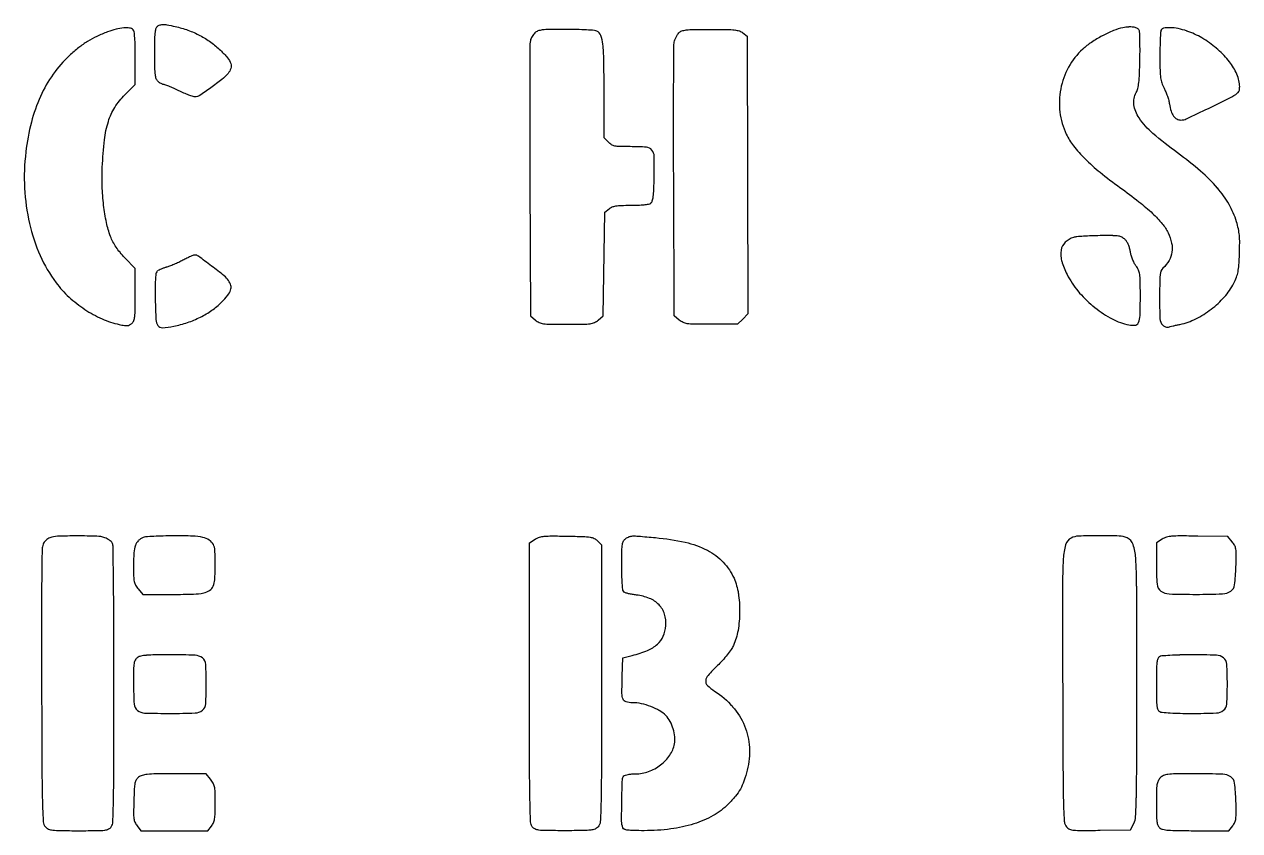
# Model space of a CAD drawing. Header units: centimetres. Extents: x 0 to 40, y 0 to 40.
# Drawn here: x 10.77 to 17.61, y 9.43 to 13.97 of the extents above; entities that cross this region are included whole.
import ezdxf

# ---------------------------------------------------------------- set-up
doc = ezdxf.new("R2010")
doc.units = ezdxf.units.CM
doc.header["$MEASUREMENT"] = 0
doc.layers.add('test v4_0', color=7, linetype='Continuous')

msp = doc.modelspace()

# ---------------------------------------------------------------- linework, layer by layer
at = {"layer": 'test v4_0'}
for p, q in [((14.8114, 13.9209), (14.835, 13.9018)), ((14.835, 13.9018), (14.8404, 12.3388)), ((11.39, 13.6306), (11.39, 13.7783)), ((11.3314, 13.5722), (11.39, 13.6306)), ((14.03, 13.3291), (14.03, 13.5931)), ((14.0545, 13.3045), (14.03, 13.3291)), ((13.6122, 13.0916), (13.615, 12.3283)), ((14.425, 12.3283), (14.4221, 13.0816)), ((14.025, 12.3282), (14.035, 12.9118)), ((14.035, 12.9118), (14.0586, 12.9309)), ((11.39, 12.5933), (11.3316, 12.6542)), ((11.39, 12.4482), (11.39, 12.5933)), ((13.615, 12.3283), (13.6431, 12.3041)), ((13.9969, 12.3041), (14.025, 12.3282)), ((14.4531, 12.3041), (14.425, 12.3283)), ((14.8404, 12.3388), (14.8109, 12.3094)), ((14.7815, 12.28), (14.6313, 12.28)), ((14.8109, 12.3094), (14.7815, 12.28)), ((13.61, 11.0503), (13.6425, 11.0705)), ((13.61, 10.2624), (13.61, 11.0503)), ((13.9923, 11.0622), (14.015, 11.0394)), ((14.015, 11.0394), (14.015, 10.2558)), ((17.1725, 11.0705), (17.14, 11.0503)), ((17.14, 11.0503), (17.14, 10.9259)), ((17.5418, 11.085), (17.3734, 11.0878)), ((17.5667, 11.056), (17.5418, 11.085)), ((11.4059, 10.7908), (11.4318, 10.76)), ((11.4318, 10.76), (11.6004, 10.76)), ((14.135, 10.4028), (14.1889, 10.4165)), ((14.1321, 10.2989), (14.135, 10.4028)), ((11.7882, 9.75), (11.6102, 9.75)), ((11.8141, 9.7192), (11.7882, 9.75)), ((11.3999, 9.4574), (11.4215, 9.43)), ((11.7985, 9.43), (11.8193, 9.4563)), ((16.995, 9.435), (17.0125, 9.47)), ((17.5485, 9.43), (17.5701, 9.4574)), ((11.4215, 9.43), (11.7985, 9.43)), ((16.8243, 9.4323), (16.995, 9.435)), ((17.3626, 9.43), (17.5485, 9.43))]:
    msp.add_line(p, q, dxfattribs=at)
at = {"layer": 'test v4_0', "extrusion": (0, 0, -1)}
for centre, radius, start, end in [((-11.5606, 13.8851), 0.0857, 59.78148, 71.39021), ((-11.5462, 13.9281), 0.0404, 71.39029, 91.78241), ((-11.5437, 13.8474), 0.1211, 91.78242, 101.38392), ((-10.9976, 11.1354), 2.8876, 101.38399, 102.34586), ((-11.8837, 13.8829), 0.3832, 0.75623, 6.51897), ((-11.5971, 13.9156), 0.0948, 6.51888, 19.87839), ((-11.5284, 13.9405), 0.0217, 19.87838, 59.78147), ((-11.4931, 13.3994), 0.57, 102.34595, 109.84902), ((-11.5028, 13.426), 0.5416, 109.84903, 117.64489), ((-11.5127, 13.445), 0.5202, 117.64489, 125.60122), ((-14.5629, 13.8352), 0.142, 19.30901, 25.85591), ((-14.5559, 13.8386), 0.1342, 25.85595, 32.51803), ((-14.4915, 13.8796), 0.0579, 32.51801, 45.00003), ((-14.4826, 13.8885), 0.0453, 45.00006, 70.63175), ((-14.5043, 13.8267), 0.1108, 70.63176, 83.77817), ((-14.54, 13.4993), 0.4402, 83.77811, 89.33082), ((-14.6289, 5.8913), 8.0487, 89.3308, 90.00001), ((-14.6289, 6.6416), 7.2984, 89.99996, 90.72394), ((-14.715, 13.4563), 0.4831, 90.72388, 95.97905), ((-14.7512, 13.8015), 0.1361, 95.97904, 107.48261), ((-14.7743, 13.8751), 0.0589, 107.48264, 128.99522), ((-17.7025, 13.8061), 6.2025, 359.99999, 0.75629), ((-11.5425, 13.4866), 0.469, 125.60131, 134.20035), ((-191.5031, 12.9349), 177.0827, 0.222781, 0.293598), ((-14.5713, 13.8415), 0.1486, 0.29355, 10.28808), ((-14.5162, 13.8515), 0.0926, 10.28799, 19.30902), ((-17.3533, 13.806), 5.8533, 359.19791, 0.00005), ((-11.4587, 13.4004), 0.5893, 134.20037, 139.9473), ((-11.8356, 13.7173), 0.0968, 139.94734, 161.8004), ((-11.8961, 13.7296), 0.3956, 353.45949, 359.19795), ((-11.7155, 13.8628), 0.2607, 220.9159, 231.6295), ((-11.8547, 13.7422), 0.0765, 196.9439, 220.91596), ((-11.884, 13.7332), 0.0459, 161.80042, 196.94398), ((-11.6096, 13.6968), 0.1072, 340.74068, 353.45942), ((-11.5426, 13.6734), 0.0362, 312.14468, 340.74065), ((-11.5741, 13.7082), 0.0832, 305.1579, 312.14467), ((-11.575, 13.7095), 0.0847, 298.26519, 305.15785), ((-11.5686, 13.6975), 0.0711, 291.04257, 298.26517), ((-11.5491, 13.6469), 0.0169, 270.00001, 291.04249), ((-10.9097, 14.8805), 1.5588, 231.6295, 234.48428), ((-67.1621, 13.4184), 52.7408, 359.95048, 0.22275), ((-11.6144, 13.2884), 0.4008, 32.08279, 45.08893), ((-11.9826, 14.319), 0.8034, 293.38501, 295.68662), ((-11.9093, 14.1496), 0.6189, 290.58593, 293.38503), ((-11.8973, 14.1177), 0.5848, 288.10698, 290.58596), ((-11.7275, 13.5984), 0.0384, 270.00003, 288.10691), ((-11.7275, 13.6014), 0.0414, 236.23409, 270.00002), ((-10.3189, 15.7082), 2.5758, 234.48432, 236.23409), ((-17.1226, 13.531), 0.1098, 352.12942, 29.47933), ((-16.9792, 13.5006), 0.2311, 152.03808, 157.55208), ((-16.8048, 13.4286), 0.4199, 157.55204, 161.07843), ((-16.813, 13.4314), 0.4112, 161.07835, 164.62169), ((-11.5629, 13.3207), 0.34, 17.36911, 32.08282), ((-17.1859, 13.5397), 0.1737, 325.63006, 352.12935), ((-17.0276, 13.4904), 0.1886, 164.62172, 170.96755), ((-11.7738, 13.2547), 0.5609, 6.49365, 17.36915), ((-17.4108, 13.6935), 0.446, 310.60756, 325.63005), ((-110.1961, 13.4557), 95.7748, 359.776237, 359.950416), ((-18.5917, 15.071), 2.2604, 306.09551, 310.60754), ((-13.5393, 13.0538), 2.3378, 2.72735, 6.49364), ((-14.1194, 13.3694), 0.0917, 301.09539, 315.00004), ((-14.1016, 13.3398), 0.0572, 281.27753, 301.09542), ((-14.1219, 13.4416), 0.161, 271.30981, 281.27757), ((-14.1776, 15.881), 2.601, 270.00002, 271.30979), ((-12.4675, 13.1048), 1.2649, 357.89298, 2.72734), ((-12.526, 13.107), 1.3234, 353.21991, 357.893), ((-15.013, 10.3792), 3.2908, 125.73611, 128.06888), ((-12.3629, 13.0876), 1.1591, 348.29941, 353.2199), ((-14.0993, 12.8805), 0.0648, 51.02827, 68.24778), ((-14.1112, 12.8509), 0.0967, 68.24771, 81.00071), ((-14.1335, 12.7099), 0.2394, 81.00063, 88.36083), ((-14.1792, 11.1132), 1.8368, 88.36073, 90.00004), ((-16.3543, 12.0917), 1.1155, 128.06894, 133.29593), ((-16.6702, 12.427), 0.6548, 133.29597, 140.17582), ((-11.7249, 12.9555), 0.5077, 339.17899, 348.29932), ((-16.9861, 12.6904), 0.2435, 140.17579, 154.57107), ((-11.5189, 12.8771), 0.2873, 332.45966, 339.17898), ((-11.5386, 12.8873), 0.3094, 326.10419, 332.45965), ((-16.9557, 12.676), 0.2771, 154.57108, 167.16689), ((-17.0894, 12.7064), 0.1401, 167.16692, 188.15122), ((-11.5834, 12.9175), 0.3634, 320.27453, 326.10414), ((-11.753, 13.0584), 0.5839, 316.18766, 320.27448), ((-17.1391, 12.71), 0.1467, 343.5276, 351.47157), ((-17.2424, 12.7406), 0.2544, 338.26719, 343.52763), ((-17.1006, 12.7048), 0.1288, 188.15118, 210.21974), ((-11.507, 12.8089), 0.2155, 249.50445, 254.92934), ((-11.347, 13.237), 0.6725, 247.18187, 249.50456), ((-11.3254, 13.2883), 0.7282, 244.88988, 247.18186), ((-11.4162, 13.0944), 0.5141, 241.9143, 244.88985), ((-17.2361, 12.738), 0.2476, 332.96736, 338.26719), ((-17.1182, 12.6779), 0.1153, 323.58094, 332.96738), ((-17.0292, 12.7464), 0.2113, 210.21969, 225.44549), ((-14.5138, 12.3747), 0.0931, 294.96479, 310.69683), ((-14.5092, 12.3649), 0.0823, 277.7088, 294.96477), ((-14.5403, 12.5948), 0.3142, 270.6657, 277.7088), ((-14.6313, 20.4265), 8.1465, 269.99998, 270.66576), ((-17.2668, 12.0718), 0.2011, 73.17689, 75.91939), ((-17.6368, 10.5964), 1.7222, 75.91934, 76.48405), ((-17.6793, 10.4198), 1.9039, 76.48408, 77.07766), ((-17.7158, 10.2606), 2.0671, 77.07774, 77.6358), ((-13.7333, 10.6742), 0.4147, 84.4858, 90.29595), ((-13.7039, 4.9874), 6.1016, 90.29598, 91.11141), ((-14.193, 11.0302), 0.0587, 68.83611, 88.28362), ((-14.1996, 10.8121), 0.2768, 88.28361, 94.8296), ((-12.9625, -3.8293), 14.9704, 94.82958, 95.20269), ((-13.6981, 10.9811), 0.1053, 58.12504, 72.40412), ((-13.7061, 10.956), 0.1316, 72.40411, 84.48576), ((-13.6819, 3.8511), 7.2381, 91.11141, 91.82577), ((-13.902, 10.7571), 0.3286, 91.82577, 98.5751), ((-13.9386, 10.9997), 0.0833, 98.57508, 115.09093), ((-13.9464, 11.0165), 0.0648, 115.09097, 135.03532), ((-14.3921, 11.0039), 0.2616, 0.6788, 8.22399), ((-14.1886, 11.0333), 0.056, 8.22396, 29.06326), ((-14.1762, 11.0402), 0.0418, 29.06321, 54.99158), ((-14.2052, 10.9988), 0.0923, 54.99152, 68.8361), ((-14.2008, 9.7704), 1.3144, 95.20271, 102.56658), ((-14.375, 10.5517), 0.514, 102.56663, 117.41225), ((-21.4153, 10.9207), 7.2853, 359.99998, 0.67881), ((-14.4534, 10.703), 0.3436, 117.41226, 136.15263), ((-17.3959, 10.9207), 3.2659, 358.85724, 359.99994), ((-14.4782, 10.7268), 0.3092, 136.1526, 156.43376), ((-14.8045, 10.869), 0.674, 355.17455, 358.8572), ((-14.4535, 10.716), 0.3362, 156.43372, 171.48838), ((-14.5389, 10.8465), 0.4075, 351.01283, 355.17457), ((-14.1527, 10.7855), 0.0164, 308.27063, 351.01288), ((-14.1575, 10.7916), 0.0243, 286.57934, 308.27069), ((-14.2371, 11.059), 0.3032, 283.16504, 286.57939), ((-14.2445, 11.0904), 0.3355, 279.47538, 283.16514), ((-14.2596, 11.181), 0.4273, 276.39784, 279.47535), ((-14.1238, 10.6667), 0.6696, 171.48834, 180.47939), ((-14.1255, 10.6667), 0.6678, 180.47943, 189.4778), ((-14.4596, 10.6109), 0.3291, 189.47787, 204.75707), ((-14.6115, 10.5408), 0.1618, 204.75716, 214.37102), ((-14.2356, 10.8058), 0.6219, 218.35454, 222.13961), ((-14.3092, 10.7476), 0.528, 214.37105, 218.35453), ((-14.2295, 10.8113), 0.6301, 222.13958, 225.88753), ((-17.9465, 10.1918), 3.8159, 0.16485, 1.60777), ((-240.3339, 10.2625), 226.7239, 359.884915, 359.999965), ((311.0126, 10.2557), 325.0276, 179.999982, 180.088217), ((-14.221, 10.2025), 0.0904, 338.80512, 0.16481), ((-14.3886, 9.8076), 0.4861, 122.88005, 138.75602), ((-14.1599, 10.1789), 0.0249, 285.00279, 338.80518), ((-14.1898, 10.2903), 0.1403, 269.99997, 285.00284), ((-14.4623, 9.8722), 0.388, 138.75598, 157.55371), ((-14.4766, 9.8781), 0.3726, 157.55367, 176.78636), ((-14.4299, 9.8755), 0.4194, 176.78629, 194.38497), ((-25.4571, 9.8309), 11.8467, 358.89918, 359.88489), ((-5.9729, 9.7676), 8.0417, 180.08823, 181.35606), ((-14.1634, 9.7166), 0.0303, 1.9719, 45.00001), ((-14.155, 9.725), 0.0183, 44.99997, 73.94718), ((-14.1968, 9.5798), 0.1695, 73.94718, 79.59219), ((-14.2028, 9.547), 0.2028, 79.59221, 85.26425), ((-14.2073, 9.492), 0.258, 85.26434, 89.99996), ((-14.0526, 9.9723), 0.8089, 194.38495, 198.97624), ((-22.5543, 9.4277), 8.4262, 1.16269, 1.97193), ((-14.5676, 9.7918), 0.2629, 209.08019, 219.60512), ((-14.5518, 9.8006), 0.281, 198.97629, 209.08016), ((-20.4129, 9.734), 6.8015, 357.86357, 358.89924), ((-19.036, 9.4991), 4.9071, 359.82594, 1.16275), ((-14.2746, 10.0343), 0.6432, 219.6051, 224.99999), ((-11.5372, 9.6359), 2.4759, 181.35605, 183.61091), ((-14.3598, 10.0246), 0.5836, 240.81973, 252.46549), ((-14.4552, 9.8536), 0.3878, 225.00005, 240.81968), ((-13.6686, 9.4824), 0.0526, 324.99157, 357.8636), ((-13.6577, 9.4748), 0.0393, 296.11492, 324.99153), ((-13.9615, 9.4822), 0.0464, 222.14471, 247.96605), ((-13.9607, 9.483), 0.0476, 183.61089, 222.14471), ((-14.2369, 9.4845), 0.108, 339.00642, 359.82594), ((-14.1494, 9.4509), 0.0143, 290.89757, 339.00642), ((-14.3109, 10.1794), 0.7459, 252.4655, 262.70912), ((-13.6703, 9.5003), 0.0677, 276.90775, 296.11495), ((-13.7053, 9.7896), 0.3592, 270.50333, 276.90779), ((-13.809, 21.5943), 12.1643, 270.00005, 270.50333), ((-13.809, 19.9939), 10.5639, 269.43825, 269.99998), ((-13.9085, 9.846), 0.4155, 263.57518, 269.43823), ((-13.9448, 9.5235), 0.091, 247.96608, 263.57517), ((-14.173, 9.5127), 0.0804, 277.48315, 290.89771), ((-14.2, 9.7183), 0.2878, 271.07023, 277.48317), ((-14.2565, 12.7417), 3.3117, 269.99996, 271.07024), ((-14.2565, 10.6043), 1.1743, 262.70915, 269.99999)]:
    msp.add_arc(centre, radius, start, end, dxfattribs=at)
at = {"layer": 'test v4_0'}
for centre, radius, start, end in [((11.3973, 13.4278), 0.5233, 115.33436, 121.87919), ((11.4991, 13.2128), 0.7611, 110.39182, 115.3343), ((11.4006, 13.4777), 0.4785, 104.34208, 110.39179), ((11.3454, 13.6938), 0.2555, 94.66604, 104.34213), ((11.3379, 13.7859), 0.163, 82.83012, 94.66606), ((11.354, 13.914), 0.034, 44.99998, 82.83016), ((11.3639, 13.9239), 0.0199, 7.46695, 45.00004), ((10.7819, 13.8477), 0.6069, 4.29736, 7.46699), ((13.7343, 13.8343), 0.1276, 149.21798, 155.17425), ((13.7396, 13.8312), 0.1338, 143.3427, 149.2179), ((13.6995, 13.861), 0.0838, 134.99999, 143.3427), ((13.6735, 13.887), 0.047, 110.10598, 135.00003), ((13.6933, 13.8329), 0.1046, 96.42287, 110.10601), ((13.7281, 13.5231), 0.4163, 90.68238, 96.4229), ((13.8157, 6.1745), 7.7655, 90.00003, 90.6823), ((13.8157, 11.3301), 2.6099, 88.66156, 89.99997), ((13.838, 12.2843), 1.6554, 86.77907, 88.66154), ((13.8091, 11.7717), 2.1689, 85.57839, 86.77906), ((13.9737, 13.9005), 0.0337, 61.84504, 85.57838), ((13.9678, 13.8894), 0.0463, 20.14353, 61.84499), ((13.8086, 13.8311), 0.2158, 6.83196, 20.14351), ((17.1691, 13.2778), 0.7092, 118.02868, 123.8157), ((17.1559, 13.3027), 0.681, 112.18208, 118.02865), ((17.0068, 13.6685), 0.2861, 101.00375, 112.182), ((17.005, 13.6775), 0.2768, 94.30843, 101.00371), ((16.9932, 13.8343), 0.1196, 81.77362, 94.30843), ((17.0001, 13.882), 0.0714, 65.21893, 81.77354), ((17.0166, 13.9177), 0.032, 35.0747, 65.21898), ((17.0291, 13.9265), 0.0168, 2.35107, 35.07469), ((13.8347, 13.7953), 3.2139, 1.55851, 2.35102), ((19.8146, 13.7756), 2.655, 176.81937, 177.65955), ((17.2008, 13.9209), 0.0372, 159.00636, 176.81941), ((17.1849, 13.927), 0.0202, 101.05318, 159.00644), ((17.2127, 13.7849), 0.1649, 88.68129, 101.05317), ((17.2105, 13.6924), 0.2574, 78.35169, 88.6813), ((17.1805, 13.5466), 0.4063, 71.01419, 78.35173), ((17.1647, 13.5008), 0.4547, 59.3033, 71.01421), ((11.6116, 13.1532), 0.8717, 128.30079, 132.79426), ((11.4068, 13.4126), 0.5412, 121.8792, 128.30083), ((10.5335, 13.829), 0.856, 1.12961, 4.29741), ((7.9629, 13.7783), 3.4271, 0.00002, 1.12965), ((285.7736, 12.6841), 272.1635, 179.752556, 179.799309), ((13.6908, 13.8592), 0.0781, 166.24184, 179.75255), ((13.669, 13.8645), 0.0557, 155.17427, 166.24185), ((13.1983, 13.7579), 0.8305, 0.85621, 6.83195), ((16.9906, 13.538), 0.3934, 132.42552, 151.19503), ((17.0067, 13.5204), 0.4172, 123.81573, 132.42552), ((15.2448, 13.8337), 1.8032, 359.88891, 1.55848), ((13.9463, 13.8362), 3.1018, 358.77668, 359.8889), ((20.2202, 13.7857), 3.0602, 179.02669, 180.00003), ((19.1044, 13.8046), 1.9442, 177.65947, 179.02676), ((17.0915, 13.3774), 0.5982, 49.76866, 59.30336), ((17.1157, 13.4061), 0.5607, 39.96927, 49.76867), ((11.4731, 13.3028), 0.6678, 132.79427, 144.76644), ((2.1663, 13.5931), 11.8637, 359.99999, 0.85622), ((12.4869, 13.8674), 4.5615, 357.76615, 358.77661), ((21.3239, 13.7857), 4.1639, 180.00002, 181.07305), ((17.3121, 13.5707), 0.3044, 24.49179, 39.96925), ((17.0135, 13.5254), 0.4196, 151.19494, 169.07861), ((16.3415, 13.717), 0.704, 353.74753, 357.76607), ((17.5204, 13.7144), 0.3598, 181.07311, 187.52909), ((17.3334, 13.5804), 0.2811, 16.41092, 24.49178), ((11.5481, 13.2499), 0.7596, 144.76646, 155.6358), ((11.5491, 13.6076), 0.0224, 69.03959, 90.00002), ((11.197, 12.6884), 1.0067, 67.6819, 69.03956), ((70.4692, 13.4382), 56.8577, 179.7992, 180.05267), ((16.7496, 13.6723), 0.2934, 347.22898, 353.74748), ((17.3111, 13.6868), 0.1486, 187.52911, 198.97096), ((17.3644, 13.7051), 0.205, 198.97098, 207.96181), ((17.4481, 13.6142), 0.1615, 4.17246, 16.41088), ((17.508, 13.6185), 0.1014, 348.76547, 4.17243), ((11.663, 13.1978), 0.8858, 155.6358, 165.64794), ((11.2591, 12.8398), 0.843, 65.73734, 67.68191), ((11.0806, 12.4437), 1.2775, 64.3133, 65.73742), ((17.0153, 13.5251), 0.4214, 169.07859, 186.92012), ((16.955, 13.6258), 0.0828, 330.52065, 347.22892), ((14.3083, 20.0492), 7.2609, 295.5018, 296.55672), ((17.4516, 13.7602), 0.2301, 296.55667, 309.34098), ((17.5793, 13.6044), 0.0287, 309.34092, 348.76543), ((17.509, 13.5669), 0.2989, 189.03245, 196.99359), ((12.2927, 24.2747), 11.9425, 294.83668, 295.50177), ((12.0646, 13.0951), 1.3003, 165.64794, 173.15673), ((16.9943, 13.5225), 0.4002, 186.92012, 205.46492), ((17.3143, 13.5074), 0.0953, 196.99356, 215.65675), ((17.2806, 13.4832), 0.0537, 215.65669, 241.93005), ((17.2784, 13.4792), 0.0492, 241.93011, 269.99997), ((17.2784, 13.5026), 0.0726, 269.99995, 294.8367), ((119.7716, 13.4834), 106.1601, 180.052615, 180.211439), ((16.9545, 13.5036), 0.3562, 205.46494, 218.082), ((14.1776, 12.0003), 1.2797, 85.92743, 90.00004), ((17.278, 13.757), 0.7672, 218.08201, 225.19128), ((11.9675, 13.1067), 1.2025, 173.15669, 182.86435), ((14.2654, 13.2334), 0.0434, 38.89485, 85.92752), ((14.2539, 13.2242), 0.0582, 1.2286, 38.89486), ((11.6259, 13.1678), 2.6868, 358.83551, 1.22855), ((17.5396, 14.0204), 1.1384, 225.19121, 231.00709), ((16.0541, 11.5905), 2.0469, 49.2784, 53.90452), ((16.8152, 12.4746), 0.8803, 40.58686, 49.27835), ((9.6919, 13.2071), 4.6212, 357.9077, 358.83542), ((18.3788, 15.057), 2.4721, 231.00704, 234.26397), ((11.8979, 13.1032), 1.1328, 182.86433, 193.01669), ((13.8746, 13.0543), 0.4357, 352.6609, 357.90759), ((17.0161, 12.6468), 0.6157, 29.99782, 40.58679), ((14.1792, 14.1016), 1.1516, 269.99998, 272.11253), ((14.2046, 13.4142), 0.4637, 272.11251, 276.28021), ((14.2204, 13.2703), 0.319, 276.28022, 280.86213), ((14.2749, 12.9863), 0.0297, 280.86202, 306.97726), ((14.2777, 12.9825), 0.025, 306.9772, 342.61549), ((14.1696, 13.0163), 0.1383, 342.61552, 352.66082), ((17.148, 12.7229), 0.4634, 16.89567, 29.99776), ((11.7982, 13.0802), 1.0305, 193.01674, 203.65854), ((17.1057, 12.7101), 0.5077, 12.19033, 16.89572), ((17.3046, 12.753), 0.3042, 5.28441, 12.19036), ((16.6843, 12.6834), 0.082, 134.71524, 170.13474), ((16.7035, 12.6641), 0.1092, 106.1364, 134.71522), ((16.7023, 12.6682), 0.1049, 95.53147, 106.13645), ((16.8189, 11.4637), 1.3151, 93.86534, 95.53147), ((16.8253, 11.3702), 1.4088, 92.02573, 93.86534), ((16.8361, 11.0647), 1.7144, 90.43804, 92.0258), ((16.8563, 8.4208), 4.3585, 89.4888, 90.43807), ((16.8932, 12.5632), 0.2158, 81.04673, 89.48877), ((16.9171, 12.7146), 0.0626, 61.90552, 81.04673), ((16.9118, 12.7046), 0.0739, 44.99995, 61.90562), ((16.9159, 12.7087), 0.0681, 31.58384, 45), ((16.8581, 12.6732), 0.1359, 23.58349, 31.58377), ((17.1678, 12.7404), 0.4416, 359.79439, 5.28434), ((15.7062, 12.7456), 1.9031, 357.93916, 359.79435), ((11.5466, 12.97), 0.7558, 203.65855, 217.08361), ((11.8995, 12.202), 0.5007, 111.27903, 113.41999), ((11.7255, 12.6489), 0.0211, 89.99999, 111.27901), ((11.7255, 12.6367), 0.0333, 53.86378, 90.00005), ((8.4875, 8.2022), 5.5241, 52.90059, 53.86384), ((16.7386, 12.674), 0.1371, 170.13477, 195.93167), ((16.8396, 12.6651), 0.1561, 16.05283, 23.5836), ((16.8395, 12.6651), 0.1562, 8.5285, 16.05285), ((15.361, 12.758), 2.2486, 356.29318, 357.93915), ((11.6104, 12.4216), 0.1853, 110.13683, 115.39612), ((11.6136, 12.4127), 0.1948, 105.07062, 110.13681), ((11.9829, 12.0325), 0.6896, 116.0495, 118.08574), ((11.8954, 12.2116), 0.4903, 113.41998, 116.04951), ((9.901, 10.0712), 3.1809, 51.29225, 52.90063), ((17.0062, 12.7504), 0.4153, 195.93168, 207.22149), ((16.9211, 12.5325), 0.1296, 24.15758, 36.41908), ((17.2157, 12.557), 0.0545, 134.55455, 177.25718), ((17.302, 12.6323), 0.3034, 349.08448, 356.29312), ((12.3615, 12.4829), 0.8599, 176.82801, 179.92156), ((12.127, 12.4959), 0.625, 173.75855, 176.82805), ((11.5287, 12.5613), 0.0231, 140.30983, 173.75861), ((11.5319, 12.5586), 0.0274, 120.7611, 140.30985), ((11.5983, 12.4471), 0.1571, 115.39615, 120.76103), ((11.8084, 12.4513), 0.1307, 35.0085, 51.29223), ((11.8486, 12.4795), 0.0817, 13.69282, 35.00843), ((17.0833, 12.79), 0.502, 207.22149, 219.93977), ((16.9558, 12.5481), 0.0916, 8.25745, 24.15759), ((16.7622, 12.52), 0.2872, 0.83952, 8.25742), ((20.0181, 12.4227), 2.8601, 177.25717, 179.74142), ((17.2682, 12.6702), 0.3466, 332.6266, 338.7835), ((17.4289, 12.6078), 0.1742, 338.78359, 349.08438), ((11.4266, 12.8792), 0.6054, 217.08362, 227.39311), ((14.5845, 12.4798), 3.0828, 179.9216, 181.11769), ((11.8396, 12.5014), 0.0919, 320.76787, 341.78943), ((11.8816, 12.4875), 0.0477, 341.78946, 13.69285), ((17.2137, 12.8992), 0.6721, 219.93984, 230.15899), ((11.3027, 12.44), 5.7473, 0, 0.8395), ((17.2427, 12.6834), 0.3754, 318.35839, 332.62652), ((11.4953, 12.954), 0.7069, 227.39314, 236.57091), ((4.8712, 12.4482), 6.5188, 359.25009, 359.99997), ((15.2778, 12.4934), 3.7763, 181.11774, 182.8391), ((11.6008, 12.6782), 0.388, 304.68323, 315.00004), ((11.502, 12.777), 0.5276, 315.00004, 320.76782), ((13.4754, 12.44), 3.5746, 358.22207, 0.00003), ((20.021, 12.4227), 2.8629, 179.7414, 182.22336), ((17.1274, 12.7859), 0.5296, 307.33554, 318.3583), ((11.4801, 12.9309), 0.6793, 236.57091, 245.92189), ((11.293, 12.3349), 0.0946, 338.99663, 353.21225), ((11.0173, 12.3678), 0.3722, 353.21224, 359.25005), ((11.4957, 12.8416), 0.5826, 288.81174, 296.58884), ((11.5164, 12.8002), 0.5363, 296.58888, 304.68324), ((17.1941, 12.8758), 0.6415, 230.15905, 240.58884), ((16.9485, 12.3322), 0.0998, 334.70913, 358.22206), ((17.1257, 12.7882), 0.5325, 296.34014, 307.33547), ((11.4023, 12.7567), 0.4884, 245.92186, 257.89563), ((11.4236, 12.8563), 0.5903, 257.89564, 260.78457), ((11.3397, 12.3389), 0.0662, 260.78462, 275.23332), ((11.3428, 12.3053), 0.0324, 275.23331, 298.23269), ((11.3281, 12.3326), 0.0634, 298.23266, 312.14461), ((11.3436, 12.3155), 0.0404, 312.14467, 338.99667), ((11.5702, 12.3095), 0.0641, 182.83906, 214.83887), ((11.5406, 12.2889), 0.0281, 214.8389, 274.14163), ((11.5045, 12.7872), 0.5277, 274.14169, 281.17082), ((11.4912, 12.8547), 0.5965, 281.17084, 288.81172), ((13.704, 12.375), 0.0934, 229.30233, 244.95453), ((13.6991, 12.3645), 0.0819, 244.95463, 262.23384), ((13.7299, 12.5907), 0.3102, 262.2339, 269.32417), ((13.82, 20.2254), 7.9454, 269.32414, 270), ((13.82, 20.2181), 7.9381, 269.99997, 270.67629), ((13.91, 12.5911), 0.3105, 270.67624, 277.76147), ((13.9409, 12.3646), 0.082, 277.76149, 295.02179), ((13.9361, 12.3749), 0.0934, 295.02184, 310.68066), ((17.0664, 12.6492), 0.3815, 240.58887, 255.98282), ((17.0094, 12.4209), 0.1462, 255.98288, 272.99568), ((17.0157, 12.3004), 0.0255, 272.99573, 334.70907), ((17.2144, 12.3138), 0.0543, 182.22341, 224.99996), ((17.2035, 12.3029), 0.0389, 225.00003, 238.82384), ((17.2068, 12.3083), 0.0452, 238.82381, 251.17284), ((17.2051, 12.3032), 0.0398, 251.17295, 264.25516), ((17.203, 12.2827), 0.0192, 264.25513, 286.82313), ((17.1904, 12.6575), 0.3867, 282.36418, 296.34006), ((11.0658, 7.3967), 3.6923, 90.04345, 91.75954), ((11.0657, 7.4936), 3.5953, 88.28388, 90.04351), ((11.5955, 9.1724), 1.9167, 91.42505, 93.04603), ((11.62, 8.1864), 2.903, 90.23738, 91.425), ((11.62, 8.1809), 2.9085, 88.16331, 90.23736), ((16.8263, 7.6465), 3.4436, 90.16321, 92.07845), ((16.8258, 7.8203), 3.2698, 88.1529, 90.16324), ((16.9275, 10.9733), 0.1152, 65.50455, 88.15289), ((17.27, 10.58), 0.5089, 89.69791, 94.93704), ((17.2266, 2.3384), 8.7507, 89.03875, 89.69788), ((10.9401, 11.0133), 0.075, 157.50001, 179.09255), ((10.9197, 11.0218), 0.0529, 143.71754, 157.50001), ((10.9475, 11.0013), 0.0874, 134.26162, 143.71761), ((10.9468, 11.0021), 0.0863, 124.75878, 134.26168), ((10.9252, 11.0332), 0.0485, 110.125, 124.75882), ((10.9567, 10.9472), 0.1401, 91.7595, 110.1251), ((11.1688, 10.9358), 0.1516, 70.78137, 88.2839), ((11.1875, 10.9894), 0.0948, 62.3038, 70.78131), ((11.1803, 10.9758), 0.1102, 54.73276, 62.30382), ((11.1887, 10.9876), 0.0957, 46.81093, 54.7327), ((11.2335, 11.0353), 0.0303, 28.15506, 46.81096), ((11.2265, 11.0316), 0.0382, 0.81617, 28.15495), ((-91.7603, 9.5644), 103.0354, 0.703901, 0.816201), ((11.5422, 10.9842), 0.1603, 161.10862, 176.35656), ((11.4557, 11.0138), 0.0688, 135.19838, 161.10865), ((11.4634, 11.0062), 0.0797, 111.9765, 135.19844), ((11.452, 11.0344), 0.0492, 94.15598, 111.97655), ((11.6179, 8.7507), 2.339, 93.04607, 94.156), ((11.7031, 10.771), 0.3171, 77.5835, 88.16332), ((11.7484, 10.9769), 0.1062, 56.80287, 77.58352), ((11.7687, 11.0079), 0.0692, 28.155, 56.80286), ((11.7652, 11.006), 0.0731, 2.13273, 28.15499), ((16.9849, 10.9396), 0.3694, 164.28036, 176.72856), ((16.6875, 11.0233), 0.0604, 116.83822, 164.28041), ((16.7051, 10.9885), 0.0994, 92.07848, 116.83821), ((16.9492, 11.0209), 0.0628, 18.467, 65.5045), ((16.7213, 10.9448), 0.3031, 3.81649, 18.46697), ((17.226, 10.9843), 0.1014, 106.53854, 121.83508), ((17.2389, 10.941), 0.1466, 94.93707, 106.53848), ((17.4781, 10.9798), 0.1168, 28.34714, 40.67537), ((17.5262, 11.0058), 0.0622, 8.58867, 28.34718), ((44.0495, 10.4889), 33.1886, 179.09254, 179.38956), ((12.4951, 10.9235), 1.1151, 176.35654, 180.00002), ((9.7896, 10.9325), 2.0501, 359.80254, 2.13279), ((19.4359, 10.7995), 2.8244, 176.72859, 180.0302), ((14.5509, 10.8), 2.4783, 0.16039, 3.81646), ((17.4006, 10.9868), 0.1893, 359.30842, 8.5887), ((13.3891, 11.0352), 4.201, 358.33137, 359.30837), ((14.0751, 10.9235), 2.6951, 179.99997, 181.31707), ((9.9675, 10.9319), 1.8723, 357.26288, 359.80258), ((18.4824, 10.9259), 1.3424, 179.99998, 184.66161), ((16.4944, 10.9448), 1.0944, 353.10822, 358.33132), ((32.3593, 10.6134), 21.4977, 179.38961, 180.01734), ((-17.5815, 10.4757), 28.8511, 0.21232, 0.70391), ((11.555, 10.8656), 0.1743, 181.317, 191.03335), ((11.4516, 10.8454), 0.0689, 191.03333, 209.10036), ((11.7399, 10.8471), 0.0978, 335.50453, 357.26288), ((17.1967, 10.821), 0.0524, 184.66156, 233.4982), ((11.5085, 10.8771), 0.1342, 209.10035, 220.07875), ((11.6004, 15.2454), 4.4854, 269.99999, 271.49585), ((11.7088, 11.094), 0.3326, 271.4959, 281.52131), ((11.7571, 10.857), 0.0907, 281.52133, 304.2929), ((11.7747, 10.8313), 0.0596, 304.29285, 335.50456), ((14.1811, 10.4808), 0.2773, 67.91259, 83.6022), ((225.6732, 10.9082), 209.0617, 180.030201, 180.182149), ((-177.6327, 10.2621), 194.6627, 359.998806, 0.16038), ((17.2147, 10.8454), 0.0827, 233.49813, 268.05389), ((17.3582, 15.0696), 4.3094, 268.05384, 270.07449), ((17.3579, 15.3035), 4.5433, 270.07449, 271.95902), ((17.5103, 10.8499), 0.0871, 271.95911, 304.22071), ((17.531, 10.8195), 0.0503, 304.22076, 353.10819), ((14.2261, 10.5918), 0.1574, 43.94668, 67.91263), ((14.2435, 10.6086), 0.1333, 17.5003, 43.94668), ((14.2104, 10.5981), 0.168, 355.25941, 17.5003), ((125.2825, 10.6416), 114.4209, 180.017357, 180.199329), ((-77.7592, 10.2528), 89.0292, 0.000041, 0.212265), ((14.1864, 10.6001), 0.1922, 336.73963, 355.25938), ((14.2029, 10.6227), 0.192, 292.01055, 311.59252), ((14.2455, 10.5747), 0.1277, 311.59255, 336.73956), ((11.4265, 10.3698), 0.0423, 125.00845, 150.47445), ((11.4307, 10.3638), 0.0497, 101.4694, 125.00841), ((11.4752, 10.1446), 0.2733, 94.80986, 101.46942), ((11.5123, 9.7032), 0.7163, 90.85367, 94.80989), ((11.5872, 4.6764), 5.7436, 89.99999, 90.85369), ((11.5872, 6.5511), 3.8689, 87.93398, 90.00001), ((11.7242, 10.3483), 0.0692, 50.8644, 87.93398), ((14.0216, 11.0711), 0.6756, 284.33463, 292.01054), ((17.1684, 10.3905), 0.0217, 120.21853, 160.25432), ((17.1732, 10.3823), 0.0312, 94.64948, 120.21848), ((17.3378, 8.3581), 2.062, 93.37912, 94.64947), ((17.3115, 8.8037), 1.6156, 91.413, 93.37911), ((17.3406, 7.6248), 2.7949, 90.1087, 91.41297), ((17.3435, 6.0897), 4.33, 88.22079, 90.10875), ((17.4758, 10.3497), 0.068, 51.18427, 88.22081), ((18.0646, 10.255), 6.6846, 179.28592, 180.00005), ((11.6292, 10.3352), 0.2487, 171.54046, 179.28596), ((11.4371, 10.3638), 0.0545, 150.47438, 171.54049), ((11.736, 10.3628), 0.0505, 3.68967, 50.86444), ((10.0643, 10.255), 1.7257, 359.99997, 3.68973), ((15.3985, 9.6056), 1.0493, 134.11254, 138.25343), ((23.4741, 10.2549), 6.3341, 179.25264, 180), ((17.5292, 10.3324), 0.3887, 173.53132, 179.2526), ((17.2383, 10.3654), 0.0959, 160.25437, 173.5312), ((17.4877, 10.3645), 0.0489, 3.46796, 51.18424), ((15.6808, 10.255), 1.8592, 0, 3.46797), ((14.6329, 10.2704), 0.031, 173.75885, 226.79451), ((14.6565, 10.2678), 0.0547, 138.25343, 173.75884), ((320.0082, 11.3189), 309.1477, 180.199299, 180.290285), ((-209.5726, 10.253), 220.8426, 359.883321, 359.999976), ((13.2205, 10.255), 1.8405, 180.00001, 183.50372), ((10.0643, 10.255), 1.7257, 356.31027, 0.00003), ((14.8088, 10.4576), 0.288, 226.79461, 237.11988), ((332.0762, 11.2463), 315.4653, 180.182129, 180.27174), ((-223.117, 10.2628), 240.147, 359.889768, 359.998859), ((24.5181, 10.2549), 7.3781, 180.00006, 180.67225), ((15.6731, 10.255), 1.8669, 356.55019, 0.00005), ((11.4322, 10.1455), 0.0488, 183.5037, 231.472), ((11.736, 10.1472), 0.0505, 309.13556, 356.31033), ((14.1898, 9.9068), 0.2432, 78.02238, 90.00003), ((14.1679, 9.8036), 0.3487, 68.87989, 78.02242), ((17.4671, 10.1721), 0.3266, 180.67232, 187.13586), ((17.2105, 10.14), 0.068, 187.1358, 204.54012), ((17.4875, 10.1456), 0.0492, 309.12075, 356.55021), ((11.4448, 10.1613), 0.0691, 231.47191, 268.15987), ((11.5872, 14.5956), 4.5056, 268.15988, 269.99995), ((11.5872, 13.9589), 3.8689, 269.99999, 272.06602), ((11.7242, 10.1617), 0.0692, 272.06602, 309.1356), ((14.1747, 9.8212), 0.3298, 59.53462, 68.87988), ((14.2571, 9.9613), 0.1673, 44.00607, 59.53463), ((14.268, 9.9718), 0.1522, 28.52949, 44.00604), ((17.1709, 10.1219), 0.0245, 204.54005, 241.8451), ((17.1766, 10.1327), 0.0366, 241.84502, 265.26157), ((17.3254, 11.9271), 1.8372, 265.26161, 266.6674), ((17.3098, 11.6597), 1.5694, 266.66748, 268.67965), ((17.3371, 12.845), 2.755, 268.6797, 270.00001), ((17.3371, 14.2934), 4.2034, 269.99996, 271.92436), ((17.476, 10.1598), 0.0674, 271.92435, 309.12071), ((14.2025, 9.9362), 0.2267, 17.04964, 28.52944), ((14.2048, 9.9369), 0.2243, 5.51612, 17.04964), ((14.2855, 9.9447), 0.1432, 349.37472, 5.51616), ((14.2615, 9.9492), 0.1676, 325.72218, 349.3748), ((-0.3067, 9.8268), 11.5762, 358.88614, 359.88331), ((14.1944, 10.0004), 0.2527, 289.92196, 307.54775), ((14.2031, 9.989), 0.2383, 307.54775, 325.72228), ((7.8604, 9.8184), 9.1692, 358.72782, 359.88976), ((18.7476, 9.7925), 7.8833, 180.29026, 181.57092), ((11.446, 9.6847), 0.0594, 128.96836, 148.39356), ((11.4449, 9.6861), 0.0576, 106.32385, 128.96834), ((11.4717, 9.5943), 0.1533, 95.41062, 106.32385), ((11.5118, 9.1711), 0.5784, 90.60859, 95.41065), ((11.6102, -0.0942), 9.8442, 90.00005, 90.60853), ((11.7117, 9.6331), 0.1338, 29.05298, 40.07871), ((14.2073, 9.9646), 0.2146, 270.00005, 289.92189), ((24.3418, 9.7868), 7.7274, 180.27173, 181.56867), ((17.2113, 9.6803), 0.068, 136.78815, 154.78526), ((17.2046, 9.6866), 0.0588, 114.27391, 136.78811), ((17.2139, 9.6659), 0.0815, 96.63754, 114.27381), ((17.2505, 9.3517), 0.3979, 90.48546, 96.63755), ((17.3606, -3.6461), 13.3961, 90.00005, 90.48546), ((17.3606, 4.7528), 4.9972, 88.2465, 89.99994), ((17.5109, 9.6602), 0.0875, 56.3188, 88.24646), ((17.5321, 9.6921), 0.0491, 6.80319, 56.31874), ((15.225, 9.4865), 3.8449, 177.31003, 178.33402), ((11.5847, 9.6575), 0.2006, 168.53072, 177.3101), ((11.4436, 9.6862), 0.0567, 148.39354, 168.53075), ((11.7683, 9.6645), 0.069, 10.96268, 29.05295), ((11.6632, 9.6442), 0.1761, 1.29554, 10.96271), ((21.2604, 9.5834), 4.1204, 179.00538, 180.00003), ((17.393, 9.6506), 0.2524, 171.38117, 179.00534), ((17.2183, 9.677), 0.0757, 154.78522, 171.3811), ((16.4735, 9.5658), 1.1152, 1.66599, 6.80319), ((4.681, 9.7298), 6.5876, 357.82962, 358.88615), ((14.9427, 9.4947), 3.5625, 178.33397, 179.42235), ((9.0725, 9.5856), 2.7675, 359.99999, 1.29555), ((9.545, 9.5856), 2.295, 358.55453, 359.99997), ((14.0721, 9.6805), 2.9559, 356.69044, 358.72783), ((20.8376, 9.5834), 3.6976, 179.99995, 181.04731), ((14.0273, 9.4947), 3.5625, 0.57765, 1.66603), ((13.3165, 9.6436), 2.4501, 181.57086, 183.83237), ((11.6142, 9.5283), 0.2338, 179.42237, 187.37023), ((11.6025, 9.5337), 0.2369, 350.88869, 358.55452), ((18.9296, 9.6386), 2.3132, 181.56863, 183.9344), ((17.4421, 9.5213), 0.3015, 181.04726, 187.61111), ((17.3558, 9.5283), 0.2338, 352.62977, 0.57763), ((10.9194, 9.483), 0.0477, 183.8323, 222.14934), ((10.9185, 9.4822), 0.0464, 222.1493, 247.9729), ((11.2223, 9.4748), 0.0393, 296.11492, 324.99153), ((11.2114, 9.4824), 0.0525, 324.99153, 357.82966), ((11.4599, 9.5083), 0.0782, 187.37019, 203.58939), ((11.4707, 9.513), 0.09, 203.58943, 218.18855), ((11.7552, 9.5067), 0.0815, 321.81145, 336.9818), ((11.746, 9.5106), 0.0915, 336.98183, 350.88876), ((16.67, 9.4832), 0.0482, 183.93441, 222.14916), ((16.6694, 9.4826), 0.0474, 222.14921, 247.701), ((16.921, 9.5157), 0.1023, 333.45536, 356.69045), ((17.2322, 9.4933), 0.0898, 187.61109, 201.34836), ((17.1833, 9.4742), 0.0372, 201.34832, 227.85529), ((17.1837, 9.4747), 0.0379, 227.85524, 257.55208), ((17.4993, 9.513), 0.09, 321.81145, 336.41057), ((17.5101, 9.5083), 0.0782, 336.41061, 352.62981), ((10.9352, 9.5235), 0.091, 247.97285, 263.57623), ((10.9715, 9.8461), 0.4156, 263.57621, 269.43812), ((11.071, 19.9889), 10.5589, 269.43809, 270.00005), ((11.071, 21.5943), 12.1643, 270.00005, 270.50333), ((11.1747, 9.7896), 0.3592, 270.50333, 276.90779), ((11.2097, 9.5003), 0.0677, 276.90775, 296.11495), ((16.6831, 9.516), 0.0834, 247.70101, 264.42478), ((16.7141, 9.8345), 0.4035, 264.42481, 270.3994), ((16.6339, 21.3435), 11.9127, 270.39939, 270.91551), ((17.2253, 9.6629), 0.2307, 257.55211, 265.36812), ((17.2672, 10.1802), 0.7496, 265.36818, 269.37504), ((17.3626, 18.9233), 9.4933, 269.37505, 270.00003)]:
    msp.add_arc(centre, radius, start, end, dxfattribs=at)

doc.saveas('drawing.dxf')
